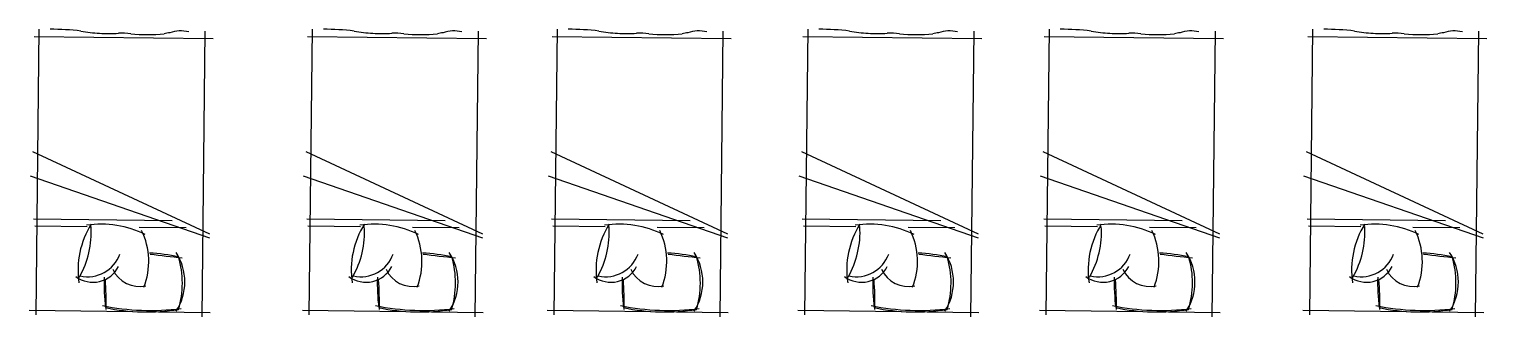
# Model space of a CAD drawing. Header units: metres. Extents: x -353 to 1688, y -477 to 135.
# Drawn here: x 50.41 to 60.95, y -279.83 to -277.76 of the extents above; entities that cross this region are included whole.
import ezdxf

# ---------------------------------------------------------------- set-up
doc = ezdxf.new("R2010")
doc.units = ezdxf.units.M
doc.header["$MEASUREMENT"] = 0
doc.layers.add('ID-LOOSE2', color=8, linetype='Continuous')

msp = doc.modelspace()

# ---------------------------------------------------------------- linework, layer by layer
at = {"layer": 'ID-LOOSE2', "linetype": 'Continuous'}
for p, q in [((50.4592, -279.81767), (50.4828, -277.75605)), ((51.65912, -279.8314), (51.68272, -277.76979)), ((52.43444, -279.81767), (52.45804, -277.75605)), ((53.63436, -279.8314), (53.65796, -277.76979)), ((54.20437, -279.81767), (54.22797, -277.75605)), ((55.40429, -279.8314), (55.42789, -277.76979)), ((56.01678, -279.81767), (56.04038, -277.75605)), ((57.2167, -279.8314), (57.2403, -277.76979)), ((57.76247, -279.81767), (57.78607, -277.75605)), ((58.96239, -279.8314), (58.98599, -277.76979)), ((59.66691, -279.81767), (59.69051, -277.75605)), ((60.86683, -279.8314), (60.89043, -277.76979)), ((51.74012, -277.82515), (50.44518, -277.81033)), ((53.71536, -277.82515), (52.42042, -277.81033)), ((55.48528, -277.82515), (54.19035, -277.81033)), ((57.29769, -277.82515), (56.00276, -277.81033)), ((59.04338, -277.82515), (57.74845, -277.81033)), ((60.94782, -277.82515), (59.65289, -277.81033)), ((51.71464, -279.23458), (50.43692, -278.63959)), ((53.68988, -279.23458), (52.41216, -278.63959)), ((55.45981, -279.23458), (54.18209, -278.63959)), ((57.27222, -279.23458), (55.99449, -278.63959)), ((59.01791, -279.23458), (57.74018, -278.63959)), ((60.92235, -279.23458), (59.64463, -278.63959)), ((51.71472, -279.26362), (50.41783, -278.817)), ((53.68996, -279.26362), (52.39307, -278.817)), ((55.45989, -279.26362), (54.163, -278.817)), ((57.2723, -279.26362), (55.97541, -278.817)), ((59.01799, -279.26362), (57.7211, -278.817)), ((60.92243, -279.26362), (59.62554, -278.817)), ((51.44222, -279.13843), (50.44061, -279.12696)), ((53.41747, -279.13843), (52.41586, -279.12696)), ((55.18739, -279.13843), (54.18578, -279.12696)), ((56.9998, -279.13843), (55.99819, -279.12696)), ((58.74549, -279.13843), (57.74388, -279.12696)), ((60.64993, -279.13843), (59.64832, -279.12696)), ((50.82869, -279.18221), (50.44959, -279.17787)), ((51.544, -279.1904), (51.20546, -279.18652)), ((52.80393, -279.18221), (52.42483, -279.17787)), ((53.51925, -279.1904), (53.1807, -279.18652)), ((54.57386, -279.18221), (54.19476, -279.17787)), ((55.28917, -279.1904), (54.95063, -279.18652)), ((56.38627, -279.18221), (56.00717, -279.17787)), ((57.10158, -279.1904), (56.76304, -279.18652)), ((58.13196, -279.18221), (57.75286, -279.17787)), ((58.84727, -279.1904), (58.50873, -279.18652)), ((60.0364, -279.18221), (59.6573, -279.17787)), ((60.75171, -279.1904), (60.41317, -279.18652)), ((51.71749, -279.80202), (50.40924, -279.78705)), ((53.69273, -279.80202), (52.38448, -279.78705)), ((55.46265, -279.80202), (54.15441, -279.78705)), ((57.27506, -279.80202), (55.96682, -279.78705)), ((59.02075, -279.80202), (57.71251, -279.78705)), ((60.9252, -279.80202), (59.61695, -279.78705))]:
    msp.add_line(p, q, dxfattribs=at)
for centre, radius, start, end in [((50.53471, -280.09863), 2.34337, 83.910011, 89.35793), ((50.9647, -276.85343), 0.93286, 258.788473, 267.136621), ((50.98441, -276.85361), 0.93388, 265.927685, 274.391535), ((51.07108, -278.59729), 0.81269, 84.888081, 91.068395), ((51.26598, -276.70855), 1.08622, 263.524859, 276.322131), ((51.43549, -277.9741), 0.19251, 92.764505, 105.020419), ((51.50563, -277.99764), 0.22998, 75.553187, 110.203764), ((52.50995, -280.09863), 2.34337, 83.910011, 89.35793), ((52.93994, -276.85343), 0.93286, 258.788473, 267.136621), ((52.95966, -276.85361), 0.93388, 265.927685, 274.391535), ((53.04632, -278.59729), 0.81269, 84.888081, 91.068395), ((53.24122, -276.70855), 1.08622, 263.524859, 276.322131), ((53.41073, -277.9741), 0.19251, 92.764505, 105.020419), ((53.48087, -277.99764), 0.22998, 75.553187, 110.203764), ((54.27988, -280.09863), 2.34337, 83.910011, 89.35793), ((54.70986, -276.85343), 0.93286, 258.788473, 267.136621), ((54.72958, -276.85361), 0.93388, 265.927685, 274.391535), ((54.81625, -278.59729), 0.81269, 84.888081, 91.068395), ((55.01115, -276.70855), 1.08622, 263.524859, 276.322131), ((55.18066, -277.9741), 0.19251, 92.764505, 105.020419), ((55.2508, -277.99764), 0.22998, 75.553187, 110.203764), ((56.09229, -280.09863), 2.34337, 83.910011, 89.35793), ((56.52227, -276.85343), 0.93286, 258.788473, 267.136621), ((56.54199, -276.85361), 0.93388, 265.927685, 274.391535), ((56.62865, -278.59729), 0.81269, 84.888081, 91.068395), ((56.82356, -276.70855), 1.08622, 263.524859, 276.322131), ((56.99306, -277.9741), 0.19251, 92.764505, 105.020419), ((57.06321, -277.99764), 0.22998, 75.553187, 110.203764), ((57.83798, -280.09863), 2.34337, 83.910011, 89.35793), ((58.26796, -276.85343), 0.93286, 258.788473, 267.136621), ((58.28768, -276.85361), 0.93388, 265.927685, 274.391535), ((58.37434, -278.59729), 0.81269, 84.888081, 91.068395), ((58.56925, -276.70855), 1.08622, 263.524859, 276.322131), ((58.73876, -277.9741), 0.19251, 92.764505, 105.020419), ((58.8089, -277.99764), 0.22998, 75.553187, 110.203764), ((59.74242, -280.09863), 2.34337, 83.910011, 89.35793), ((60.17241, -276.85343), 0.93286, 258.788473, 267.136621), ((60.19212, -276.85361), 0.93388, 265.927685, 274.391535), ((60.27879, -278.59729), 0.81269, 84.888081, 91.068395), ((60.47369, -276.70855), 1.08622, 263.524859, 276.322131), ((60.6432, -277.9741), 0.19251, 92.764505, 105.020419), ((60.71334, -277.99764), 0.22998, 75.553187, 110.203764), ((51.38712, -279.49348), 0.62481, 147.998363, 188.541859), ((50.93135, -279.86996), 0.70718, 63.304147, 98.691556), ((53.36236, -279.49348), 0.62481, 147.998363, 188.541859), ((52.90659, -279.86996), 0.70718, 63.304147, 98.691556), ((55.13228, -279.49348), 0.62481, 147.998363, 188.541859), ((54.67652, -279.86996), 0.70718, 63.304147, 98.691556), ((56.94469, -279.49348), 0.62481, 147.998363, 188.541859), ((56.48893, -279.86996), 0.70718, 63.304147, 98.691556), ((58.69038, -279.49348), 0.62481, 147.998363, 188.541859), ((58.23462, -279.86996), 0.70718, 63.304147, 98.691556), ((60.59482, -279.49348), 0.62481, 147.998363, 188.541859), ((60.13906, -279.86996), 0.70718, 63.304147, 98.691556), ((50.19898, -279.21971), 0.65945, 330.389723, 3.493864), ((50.7612, -279.43169), 0.51276, 338.646744, 25.846806), ((52.17422, -279.21971), 0.65945, 330.389723, 3.493864), ((52.73644, -279.43169), 0.51276, 338.646744, 25.846806), ((53.94415, -279.21971), 0.65945, 330.389723, 3.493864), ((54.50637, -279.43169), 0.51276, 338.646744, 25.846806), ((55.75655, -279.21971), 0.65945, 330.389723, 3.493864), ((56.31878, -279.43169), 0.51276, 338.646744, 25.846806), ((57.50225, -279.21971), 0.65945, 330.389723, 3.493864), ((58.06447, -279.43169), 0.51276, 338.646744, 25.846806), ((59.40669, -279.21971), 0.65945, 330.389723, 3.493864), ((59.96891, -279.43169), 0.51276, 338.646744, 25.846806), ((51.21777, -280.62097), 1.25148, 77.461087, 87.229098), ((51.14584, -279.57937), 0.38873, 326.854133, 33.177766), ((53.19301, -280.62097), 1.25148, 77.461087, 87.229098), ((53.12108, -279.57937), 0.38873, 326.854133, 33.177766), ((54.96294, -280.62097), 1.25148, 77.461087, 87.229098), ((54.89101, -279.57937), 0.38873, 326.854133, 33.177766), ((56.77535, -280.62097), 1.25148, 77.461087, 87.229098), ((56.70342, -279.57937), 0.38873, 326.854133, 33.177766), ((58.52104, -280.62097), 1.25148, 77.461087, 87.229098), ((58.44911, -279.57937), 0.38873, 326.854133, 33.177766), ((60.42548, -280.62097), 1.25148, 77.461087, 87.229098), ((60.35355, -279.57937), 0.38873, 326.854133, 33.177766), ((50.86996, -279.37383), 0.20816, 233.511233, 333.186301), ((50.83217, -279.29401), 0.24841, 257.385428, 340.178398), ((52.58459, -269.41686), 10.04598, 262.557393, 263.891788), ((50.85475, -279.58717), 0.66193, 343.270521, 16.48504), ((52.8452, -279.37383), 0.20816, 233.511233, 333.186301), ((52.80741, -279.29401), 0.24841, 257.385428, 340.178398), ((54.55983, -269.41686), 10.04598, 262.557393, 263.891788), ((52.82999, -279.58717), 0.66193, 343.270521, 16.48504), ((54.61513, -279.37383), 0.20816, 233.511233, 333.186301), ((54.57734, -279.29401), 0.24841, 257.385428, 340.178398), ((56.32976, -269.41686), 10.04598, 262.557393, 263.891788), ((54.59992, -279.58717), 0.66193, 343.270521, 16.48504), ((56.42754, -279.37383), 0.20816, 233.511233, 333.186301), ((56.38974, -279.29401), 0.24841, 257.385428, 340.178398), ((58.14216, -269.41686), 10.04598, 262.557393, 263.891788), ((56.41233, -279.58717), 0.66193, 343.270521, 16.48504), ((58.17323, -279.37383), 0.20816, 233.511233, 333.186301), ((58.13543, -279.29401), 0.24841, 257.385428, 340.178398), ((59.88785, -269.41686), 10.04598, 262.557393, 263.891788), ((58.15802, -279.58717), 0.66193, 343.270521, 16.48504), ((60.07767, -279.37383), 0.20816, 233.511233, 333.186301), ((60.03988, -279.29401), 0.24841, 257.385428, 340.178398), ((61.7923, -269.41686), 10.04598, 262.557393, 263.891788), ((60.06246, -279.58717), 0.66193, 343.270521, 16.48504), ((52.45582, -279.58446), 1.50512, 178.497749, 186.897466), ((48.0535, -279.75088), 2.91289, 359.450456, 3.675338), ((51.20558, -279.40233), 0.20995, 204.09649, 283.263351), ((54.43106, -279.58446), 1.50512, 178.497749, 186.897466), ((50.02874, -279.75088), 2.91289, 359.450456, 3.675338), ((53.18082, -279.40233), 0.20995, 204.09649, 283.263351), ((56.20098, -279.58446), 1.50512, 178.497749, 186.897466), ((51.79867, -279.75088), 2.91289, 359.450456, 3.675338), ((54.95075, -279.40233), 0.20995, 204.09649, 283.263351), ((58.01339, -279.58446), 1.50512, 178.497749, 186.897466), ((53.61108, -279.75088), 2.91289, 359.450456, 3.675338), ((56.76316, -279.40233), 0.20995, 204.09649, 283.263351), ((59.75908, -279.58446), 1.50512, 178.497749, 186.897466), ((55.35677, -279.75088), 2.91289, 359.450456, 3.675338), ((58.50885, -279.40233), 0.20995, 204.09649, 283.263351), ((61.66353, -279.58446), 1.50512, 178.497749, 186.897466), ((57.26121, -279.75088), 2.91289, 359.450456, 3.675338), ((60.41329, -279.40233), 0.20995, 204.09649, 283.263351), ((51.28767, -278.04942), 1.7363, 258.392862, 277.285012), ((51.25812, -278.37927), 1.41732, 257.923507, 279.361386), ((53.26291, -278.04942), 1.7363, 258.392862, 277.285012), ((53.23336, -278.37927), 1.41732, 257.923507, 279.361386), ((55.03283, -278.04942), 1.7363, 258.392862, 277.285012), ((55.00329, -278.37927), 1.41732, 257.923507, 279.361386), ((56.84524, -278.04942), 1.7363, 258.392862, 277.285012), ((56.8157, -278.37927), 1.41732, 257.923507, 279.361386), ((58.59093, -278.04942), 1.7363, 258.392862, 277.285012), ((58.56139, -278.37927), 1.41732, 257.923507, 279.361386), ((60.49537, -278.04942), 1.7363, 258.392862, 277.285012), ((60.46583, -278.37927), 1.41732, 257.923507, 279.361386)]:
    msp.add_arc(centre, radius, start, end, dxfattribs=at)

doc.saveas('drawing.dxf')
